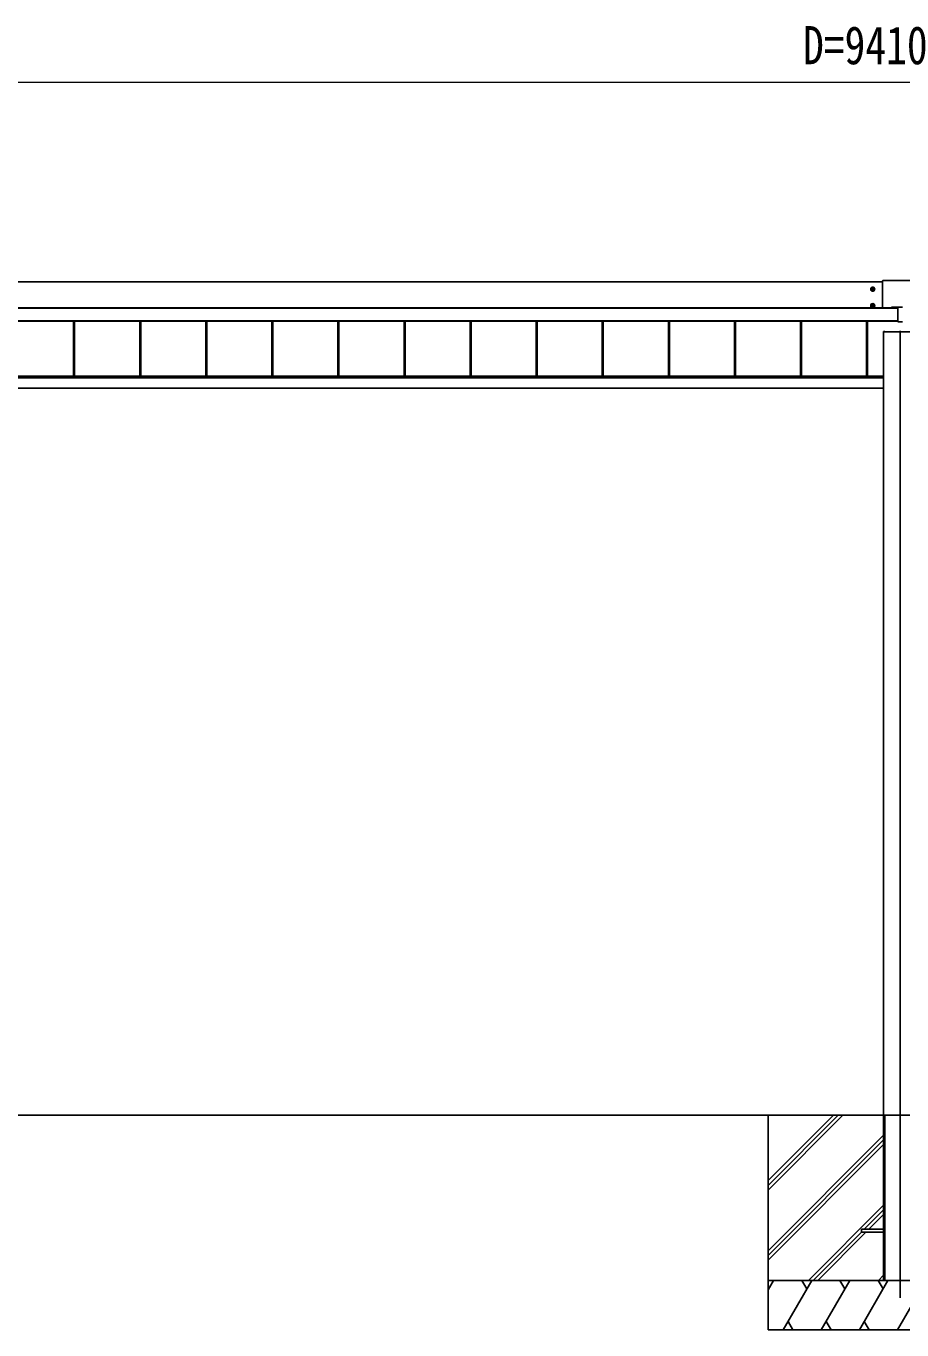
# Model space of a CAD drawing. Units: millimetres, scale not verified. Extents: x -14718 to 14718, y -10396 to 10396.
# Drawn here: x -9154 to -6503, y -7907 to -3962 of the extents above; entities that cross this region are included whole.
import ezdxf
from ezdxf.enums import TextEntityAlignment as Align

# ---------------------------------------------------------------- set-up
doc = ezdxf.new("R2010")
doc.units = ezdxf.units.MM
doc.header["$LTSCALE"] = 50
doc.layers.add('0-3_YKK_12', color=2, linetype='Continuous')
doc.layers.add('0-4_YKK_A1', color=4, linetype='Continuous')
doc.layers.add('0-5_YKK_D', color=6, linetype='Continuous', lineweight=18)
doc.styles.add('ＭＳ ゴシック', font='')
doc.styles.get('ＭＳ ゴシック').set_extended_font_data('MS Gothic')

msp = doc.modelspace()

# ---------------------------------------------------------------- linework, layer by layer
at = {"layer": '0-3_YKK_12'}
msp.add_line((-6508.43, -7809.8), (-6508.43, -4884.1), dxfattribs=at)
at = {"layer": '0-4_YKK_A1'}
for p, q in [((-6561.43, -4814.6), (-6561.43, -4732.95)), ((-6456.43, -4731.95), (-6560.43, -4731.95)), ((-6561.43, -4736.17), (-11055.43, -4736.17)), ((-6584.18, -4757.91), (-6598.68, -4757.91)), ((-6593.71, -4758.67), (-6594.43, -4758.67)), ((-6591.43, -4765.16), (-6591.43, -4750.66)), ((-6589.15, -4757.15), (-6588.43, -4757.15)), ((-6584.18, -4807.88), (-6598.68, -4807.88)), ((-6593.71, -4808.64), (-6594.43, -4808.64)), ((-6591.43, -4815.13), (-6591.43, -4800.63)), ((-6589.15, -4807.12), (-6588.43, -4807.12)), ((-6534.93, -4812.28), (-6534.93, -4814.6)), ((-6534.93, -4812.28), (-6515.93, -4812.28)), ((-6515.93, -4812.1), (-6515.93, -4857.25)), ((-6515.93, -4812.1), (-6500.93, -4812.1)), ((-6515.93, -4814.6), (-11206.93, -4814.6)), ((-6515.93, -4815.08), (-11206.93, -4815.08)), ((-6534.93, -4814.28), (-6515.93, -4814.28)), ((-6515.93, -4854.06), (-11206.93, -4854.06)), ((-6515.93, -4854.58), (-11206.93, -4854.58)), ((-11206.93, -4854.72), (-6515.93, -4854.72)), ((-6515.93, -4854.72), (-11206.93, -4854.72)), ((-9009.93, -4854.72), (-9009.93, -5020.94)), ((-9007.33, -4854.72), (-9007.33, -5020.94)), ((-9006.93, -4854.72), (-9006.93, -5020.94)), ((-8809.93, -4854.72), (-8809.93, -5020.94)), ((-8807.33, -4854.72), (-8807.33, -5020.94)), ((-8806.93, -4854.72), (-8806.93, -5020.94)), ((-8609.93, -4854.72), (-8609.93, -5020.94)), ((-8607.33, -4854.72), (-8607.33, -5020.94)), ((-8606.93, -4854.72), (-8606.93, -5020.94)), ((-8409.93, -4854.72), (-8409.93, -5020.94)), ((-8407.33, -4854.72), (-8407.33, -5020.94)), ((-8406.93, -4854.72), (-8406.93, -5020.94)), ((-8209.93, -4854.72), (-8209.93, -5020.94)), ((-8207.33, -4854.72), (-8207.33, -5020.94)), ((-8206.93, -4854.72), (-8206.93, -5020.94)), ((-8009.93, -4854.72), (-8009.93, -5020.94)), ((-8007.33, -4854.72), (-8007.33, -5020.94)), ((-8006.93, -4854.72), (-8006.93, -5020.94)), ((-7809.93, -4854.72), (-7809.93, -5020.94)), ((-7807.33, -4854.72), (-7807.33, -5020.94)), ((-7806.93, -4854.72), (-7806.93, -5020.94)), ((-7609.93, -4854.72), (-7609.93, -5020.94)), ((-7607.33, -4854.72), (-7607.33, -5020.94)), ((-7606.93, -4854.72), (-7606.93, -5020.94)), ((-7409.93, -4854.72), (-7409.93, -5020.94)), ((-7407.33, -4854.72), (-7407.33, -5020.94)), ((-7406.93, -4854.72), (-7406.93, -5020.94)), ((-7209.93, -4854.72), (-7209.93, -5020.94)), ((-7207.33, -4854.72), (-7207.33, -5020.94)), ((-7206.93, -4854.72), (-7206.93, -5020.94)), ((-7009.93, -4854.72), (-7009.93, -5020.94)), ((-7007.33, -4854.72), (-7007.33, -5020.94)), ((-7006.93, -4854.72), (-7006.93, -5020.94)), ((-6809.93, -4854.72), (-6809.93, -5020.94)), ((-6807.33, -4854.72), (-6807.33, -5020.94)), ((-6806.93, -4854.72), (-6806.93, -5020.94)), ((-6609.93, -4857.23), (-6609.93, -5020.94)), ((-6607.33, -4857.23), (-6607.33, -5020.94)), ((-6606.93, -4857.23), (-6606.93, -5020.94)), ((-6558.43, -4886.31), (-6558.43, -4886.6)), ((-6558.43, -4886.6), (-6558.43, -7253.3)), ((-6558.43, -4886.6), (-6558.13, -4886.6)), ((-6558.13, -4886.3), (-6556.23, -4886.3)), ((-6558.13, -4886.3), (-6558.13, -4886.6)), ((-6558.13, -4886.6), (-6458.73, -4886.6)), ((-6556.23, -4886.3), (-6556.23, -4886.6)), ((-6555.93, -4886.31), (-6555.93, -4886.6)), ((-6554.93, -4886.51), (-6555.93, -4886.51)), ((-6554.93, -4886.51), (-6554.93, -4886.6)), ((-6554.43, -4886.52), (-6554.43, -4886.6)), ((-6500.93, -4857.25), (-6515.93, -4857.25)), ((-6558.43, -5020.94), (-11058.43, -5020.94)), ((-6558.43, -5022.95), (-11058.43, -5022.95)), ((-6558.43, -5025.82), (-11058.43, -5025.82)), ((-6558.43, -5020.94), (-6604.43, -5020.94)), ((-6558.43, -5022.95), (-6604.43, -5022.95)), ((-6558.43, -5025.82), (-6601.93, -5025.82)), ((-6559.28, -5057.3), (-11057.58, -5057.3)), ((-6558.43, -5057.3), (-6601.93, -5057.3)), ((-11058.43, -7257.3), (-1408.43, -7257.3)), ((-6908.43, -7257.3), (-6908.43, -7907.3)), ((-6908.43, -7483.93), (-6681.8, -7257.3)), ((-6908.43, -7455.64), (-6710.08, -7257.3)), ((-6908.43, -7469.78), (-6696, -7257.36)), ((-6558.43, -7253.3), (-6558.43, -7757.3)), ((-6558.43, -7257.3), (-6558.13, -7257.3)), ((-6558.43, -7257.3), (-6558.43, -7757.3)), ((-6558.13, -7257.3), (-6458.73, -7257.3)), ((-6555.93, -7257.3), (-6555.93, -7757.3)), ((-6554.43, -7257.3), (-6554.43, -7757.3)), ((-6908.43, -7667.77), (-6558.43, -7317.78)), ((-6908.43, -7681.92), (-6558.43, -7331.92)), ((-6908.43, -7696.06), (-6558.43, -7346.06)), ((-6785.82, -7757.3), (-6558.43, -7529.91)), ((-6617.18, -7602.8), (-6558.43, -7544.05)), ((-6603.04, -7602.8), (-6558.43, -7558.19)), ((-6771.68, -7757.3), (-6625.93, -7611.55)), ((-6757.54, -7757.3), (-6612.04, -7611.8)), ((-6625.93, -7602.8), (-6625.93, -7611.8)), ((-6558.43, -7602.8), (-6625.93, -7602.8)), ((-6558.43, -7611.8), (-6625.93, -7611.8)), ((-6108.43, -7757.3), (-6908.43, -7757.3)), ((-6908.43, -7786.24), (-6891.72, -7757.3)), ((-6108.43, -7757.3), (-6908.43, -7757.3)), ((-6862.85, -7907.3), (-6776.25, -7757.3)), ((-6791.25, -7783.28), (-6806.25, -7757.3)), ((-6747.38, -7907.3), (-6660.78, -7757.3)), ((-6675.78, -7783.28), (-6690.78, -7757.3)), ((-6631.91, -7907.3), (-6545.31, -7757.3)), ((-6560.31, -7783.28), (-6575.31, -7757.3)), ((-6573.69, -7757.3), (-6558.43, -7742.04)), ((-6558.43, -7757.3), (-6458.43, -7757.3)), ((-6516.44, -7907.3), (-6429.84, -7757.3)), ((-6906.72, -7783.28), (-6908.43, -7780.32)), ((-6847.86, -7881.32), (-6832.86, -7907.3)), ((-6732.39, -7881.32), (-6717.39, -7907.3)), ((-6616.92, -7881.32), (-6601.92, -7907.3)), ((-6908.43, -7907.3), (-6108.43, -7907.3))]:
    msp.add_line(p, q, dxfattribs=at)
for points in [[(-6591.43, -4752.13), (-6586.43, -4755.02), (-6586.43, -4760.79), (-6591.43, -4763.68), (-6596.43, -4760.79), (-6596.43, -4755.02)], [(-6591.43, -4802.1), (-6586.43, -4804.99), (-6586.43, -4810.76), (-6591.43, -4813.65), (-6596.43, -4810.76), (-6596.43, -4804.99)]]:
    msp.add_lwpolyline(points, close=True, dxfattribs=at)
for points in [[(-6594.43, -4758.67), (-6594.43, -4757.15), (-6593.71, -4757.15)], [(-6592.19, -4755.63), (-6592.19, -4754.91), (-6590.67, -4754.91), (-6590.67, -4755.63)], [(-6590.67, -4760.19), (-6590.67, -4760.91), (-6592.19, -4760.91), (-6592.19, -4760.19)], [(-6588.43, -4757.15), (-6588.43, -4758.67), (-6589.15, -4758.67)], [(-6594.43, -4808.64), (-6594.43, -4807.12), (-6593.71, -4807.12)], [(-6592.19, -4805.6), (-6592.19, -4804.88), (-6590.67, -4804.88), (-6590.67, -4805.6)], [(-6590.67, -4810.16), (-6590.67, -4810.88), (-6592.19, -4810.88), (-6592.19, -4810.16)], [(-6588.43, -4807.12), (-6588.43, -4808.64), (-6589.15, -4808.64)], [(-6558.13, -7257.3), (-6458.73, -7257.3), (-6458.43, -7257.3)]]:
    msp.add_lwpolyline(points, dxfattribs=at)
for centre, radius in [((-6591.43, -4757.91), 6.25), ((-6591.43, -4757.91), 5), ((-6591.43, -4807.88), 6.25), ((-6591.43, -4807.88), 5)]:
    msp.add_circle(centre, radius, dxfattribs=at)
for centre, radius, start, end in [((-6560.43, -4732.95), 1, 89.98255, 179.98254), ((-6591.43, -4757.91), 5.58, 153.74848, 206.25152), ((-6591.43, -4757.91), 5.58, 93.74848, 146.25152), ((-6591.43, -4757.91), 5.58, 213.74848, 266.25152), ((-6593.71, -4755.63), 1.52, 270, 0), ((-6593.71, -4760.19), 1.52, 0, 90), ((-6591.43, -4757.91), 5.58, 33.74848, 86.25152), ((-6591.43, -4757.91), 5.58, 273.74848, 326.25152), ((-6589.15, -4755.63), 1.52, 180, 270), ((-6589.15, -4760.19), 1.52, 90, 180), ((-6591.43, -4757.91), 5.58, 333.74848, 26.25152), ((-6591.43, -4807.88), 5.58, 153.74848, 206.25152), ((-6591.43, -4807.88), 5.58, 93.74848, 146.25152), ((-6591.43, -4807.88), 5.58, 213.74848, 266.25152), ((-6593.71, -4805.6), 1.52, 270, 0), ((-6593.71, -4810.16), 1.52, 0, 90), ((-6591.43, -4807.88), 5.58, 33.74848, 86.25152), ((-6591.43, -4807.88), 5.58, 273.74848, 326.25152), ((-6589.15, -4805.6), 1.52, 180, 270), ((-6589.15, -4810.16), 1.52, 90, 180), ((-6591.43, -4807.88), 5.58, 333.74848, 26.25152)]:
    msp.add_arc(centre, radius, start, end, dxfattribs=at)
for centre, major_axis, start_param, end_param in [((-6558.13, -4886.31), (0.3, 0), 1.5707963, 3.1415927), ((-6556.23, -4886.31), (0.3, 0), 6.2831853, 7.8539816), ((-6554.93, -4886.52), (0.5, 0), 6.2831853, 7.8539816)]:
    msp.add_ellipse(centre, major_axis=major_axis, ratio=0.034921, start_param=start_param, end_param=end_param, dxfattribs=at)
at = {"layer": '0-5_YKK_D'}
msp.add_line((-11038.43, -4131.95), (-1978.43, -4131.95), dxfattribs=at)

# ---------------------------------------------------------------- texts
at = {"layer": '0-5_YKK_D', "style": 'ＭＳ ゴシック', "width": 0.8}
msp.add_text('D=9410', height=115.5, dxfattribs=at).set_placement((-6802.43, -4111.95), align=Align.BOTTOM_LEFT)

doc.saveas('drawing.dxf')
